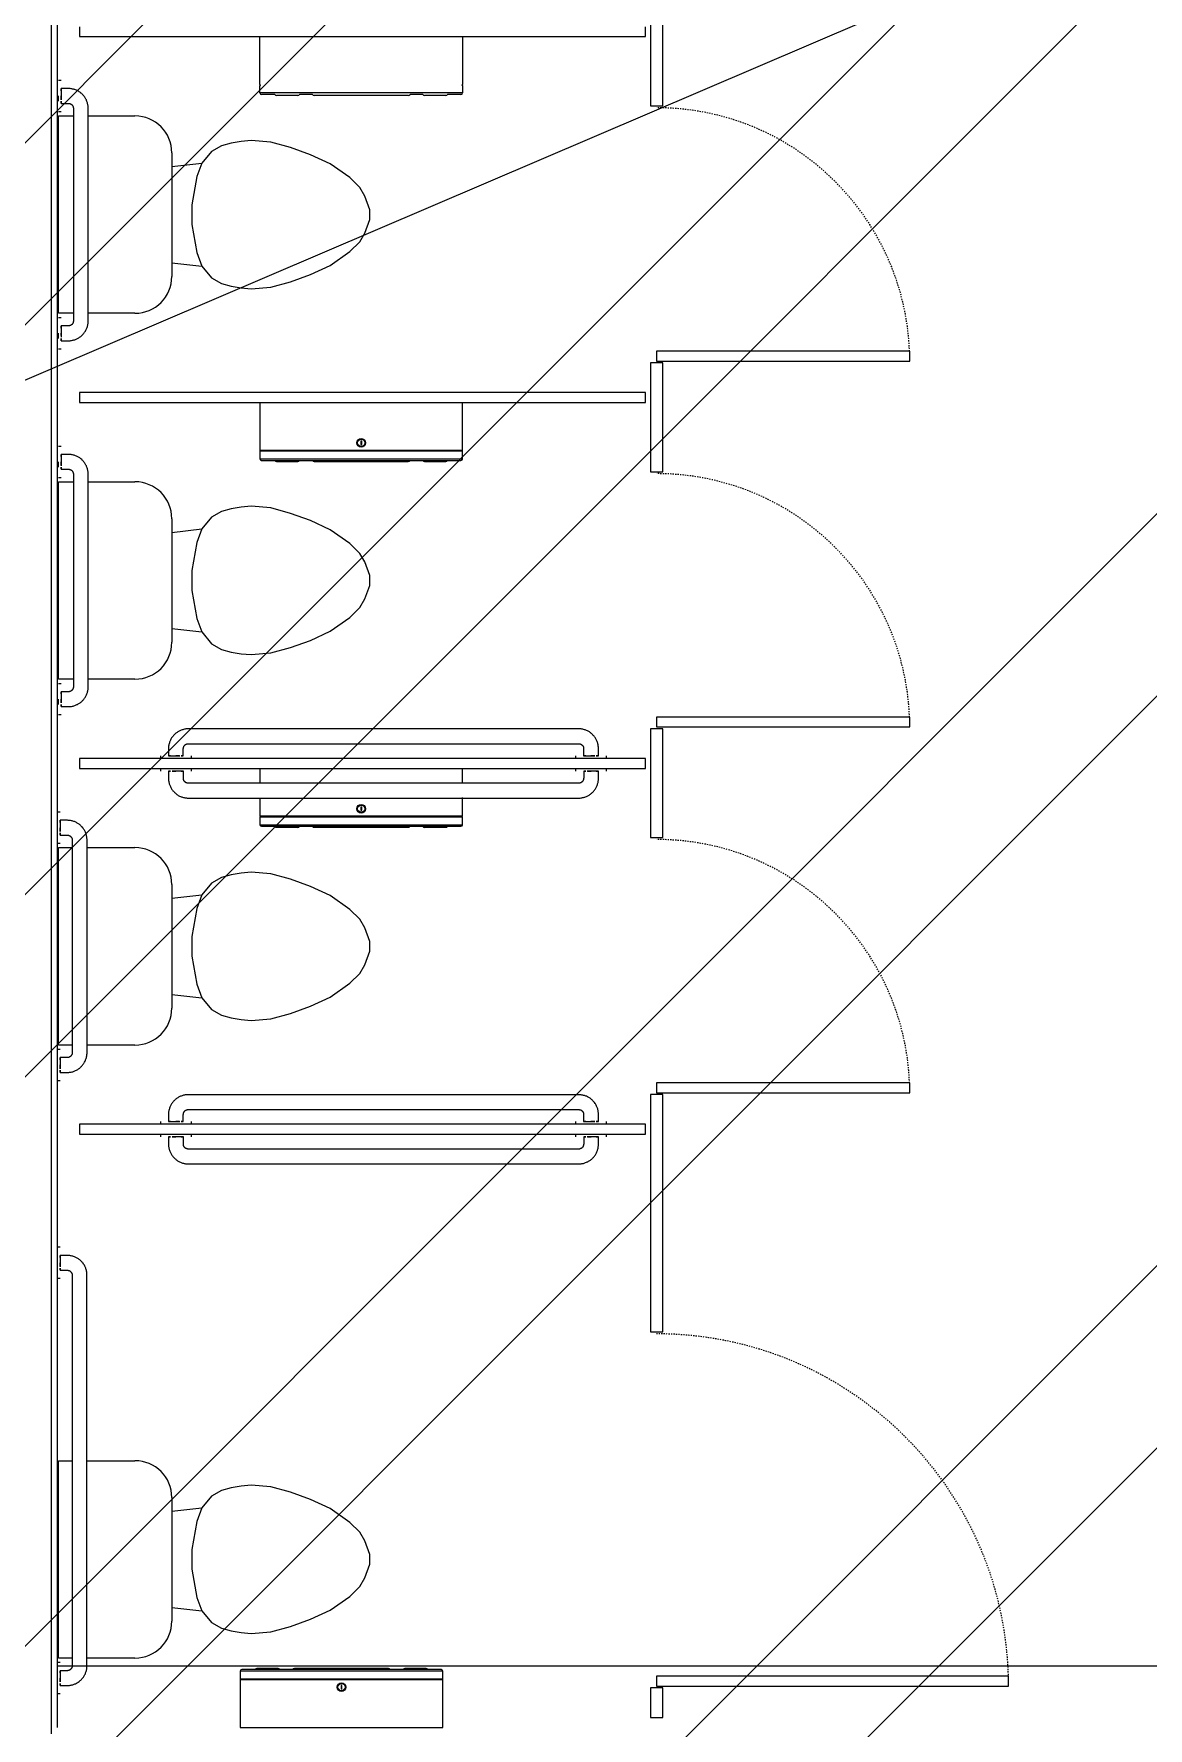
# Model space of a CAD drawing. Header units: inches. Extents: x -1442 to 61540, y -36095 to 93.
# Drawn here: x 59768.4 to 59881.2, y -22691.4 to -22520 of the extents above; entities that cross this region are included whole.
import ezdxf

# ---------------------------------------------------------------- set-up
doc = ezdxf.new("R2010")
doc.units = ezdxf.units.IN
doc.header["$MEASUREMENT"] = 0
doc.linetypes.add('Dash', pattern=[0.25, 0.125, -0.125])
doc.linetypes.add('Dash_2_', pattern=[0.25, 0.125, -0.125])
for name, color, linetype, lineweight in [('A-DETL-GENF', 92, 'Continuous', 9), ('A-FLOR', 192, 'Continuous', 9), ('A-WALL', 113, 'Continuous', 9), ('G-ANNO-TEXT', 231, 'Continuous', 9), ('I-WALL', 2, 'Continuous', 9), ('P-SANR-FIXT', 6, 'Continuous', 9), ('Q-SPCQ', 91, 'Continuous', 9), ('Q-SPCQ-HDLN', 91, 'Dash', 9)]:
    doc.layers.add(name, color=color, linetype=linetype, lineweight=lineweight)

# ---------------------------------------------------------------- blocks, each defined once
blk = doc.blocks.new('Toilet-Domestic-3D - Toilet-Domestic-3D-V30-Life Safety Plan')
at = {"layer": 'P-SANR-FIXT', "color": 7}
for p, q in [((-9.98, 19.48), (9.98, 19.48)), ((-9.98, 18.07), (-9.98, 19.48)), ((9.98, 19.48), (9.98, 18.08)), ((-9.98, 11.75), (-9.98, 16.63)), ((9.98, 16.63), (9.98, 11.75)), ((6.25, 8.02), (-6.25, 8.02)), ((-4.86, 8.02), (-5.21, 5)), ((4.86, 8.02), (5.21, 5)), ((-3.84, 5.5), (-5.21, 5)), ((-1, 6), (-3.84, 5.5)), ((1, 6), (-1, 6)), ((3.84, 5.5), (1, 6)), ((5.21, 5), (3.84, 5.5)), ((-6.4, 4), (-6.97, 3)), ((-5.21, 5), (-6.4, 4)), ((6.4, 4), (5.21, 5)), ((6.97, 3), (6.4, 4)), ((-7.24, 2), (-7.41, 1)), ((-6.97, 3), (-7.24, 2)), ((7.24, 2), (6.97, 3)), ((7.41, 1), (7.24, 2)), ((-7.41, 1), (-7.5, 0)), ((-7.5, 0), (-7.33, -1.99)), ((7.33, -1.99), (7.5, 0)), ((7.5, 0), (7.41, 1)), ((-7.33, -1.99), (-6.79, -4)), ((6.79, -4), (7.33, -1.99)), ((-6.79, -4), (-6.06, -6)), ((6.06, -6), (6.79, -4)), ((-6.06, -6), (-5.13, -8)), ((5.13, -8), (6.06, -6)), ((-5.13, -8), (-3.74, -10)), ((3.74, -10), (5.13, -8)), ((-3.74, -10), (-2.74, -11)), ((2.74, -11), (3.74, -10)), ((-2.74, -11), (-1.87, -11.5)), ((-1.87, -11.5), (-0.5, -12)), ((0.5, -12), (1.87, -11.5)), ((1.87, -11.5), (2.74, -11)), ((-0.5, -12), (0.5, -12))]:
    blk.add_line(p, q, dxfattribs=at)
for centre, start, end in [((-6.25, 11.75), 180, 270), ((6.25, 11.75), 270, 360)]:
    blk.add_arc(centre, 3.73, start, end, dxfattribs=at)
blk = doc.blocks.new('Toilet-Domestic-3D - Toilet-Domestic-3D-V31-Life Safety Plan')
at = {"layer": 'P-SANR-FIXT', "color": 7}
for p, q in [((-9.98, 19.48), (9.98, 19.48)), ((-9.98, 18.07), (-9.98, 19.48)), ((9.98, 19.48), (9.98, 18.08)), ((-9.98, 11.75), (-9.98, 16.63)), ((9.98, 16.63), (9.98, 11.75)), ((6.25, 8.02), (-6.25, 8.02)), ((-4.86, 8.02), (-5.21, 5)), ((4.86, 8.02), (5.21, 5)), ((-3.84, 5.5), (-5.21, 5)), ((-1, 6), (-3.84, 5.5)), ((1, 6), (-1, 6)), ((3.84, 5.5), (1, 6)), ((5.21, 5), (3.84, 5.5)), ((-6.4, 4), (-6.97, 3)), ((-5.21, 5), (-6.4, 4)), ((6.4, 4), (5.21, 5)), ((6.97, 3), (6.4, 4)), ((-7.24, 2), (-7.41, 1)), ((-6.97, 3), (-7.24, 2)), ((7.24, 2), (6.97, 3)), ((7.41, 1), (7.24, 2)), ((-7.41, 1), (-7.5, 0)), ((-7.5, 0), (-7.33, -1.99)), ((7.33, -1.99), (7.5, 0)), ((7.5, 0), (7.41, 1)), ((-7.33, -1.99), (-6.79, -4)), ((6.79, -4), (7.33, -1.99)), ((-6.79, -4), (-6.06, -6)), ((6.06, -6), (6.79, -4)), ((-6.06, -6), (-5.13, -8)), ((5.13, -8), (6.06, -6)), ((-5.13, -8), (-3.74, -10)), ((3.74, -10), (5.13, -8)), ((-3.74, -10), (-2.74, -11)), ((2.74, -11), (3.74, -10)), ((-2.74, -11), (-1.87, -11.5)), ((-1.87, -11.5), (-0.5, -12)), ((0.5, -12), (1.87, -11.5)), ((1.87, -11.5), (2.74, -11)), ((-0.5, -12), (0.5, -12))]:
    blk.add_line(p, q, dxfattribs=at)
for centre, start, end in [((-6.25, 11.75), 180, 270), ((6.25, 11.75), 270, 360)]:
    blk.add_arc(centre, 3.73, start, end, dxfattribs=at)
blk = doc.blocks.new('Toilet-Domestic-3D - Toilet-Domestic-3D-V32-Life Safety Plan')
at = {"layer": 'P-SANR-FIXT', "color": 7}
for p, q in [((-9.98, 19.48), (9.98, 19.48)), ((-9.98, 17.95), (-9.98, 19.48)), ((9.98, 19.48), (9.98, 17.95)), ((-9.98, 11.75), (-9.98, 16.5)), ((9.98, 16.5), (9.98, 11.75)), ((6.25, 8.02), (-6.25, 8.02)), ((-4.86, 8.02), (-5.21, 5)), ((4.86, 8.02), (5.21, 5)), ((-3.84, 5.5), (-5.21, 5)), ((-1, 6), (-3.84, 5.5)), ((1, 6), (-1, 6)), ((3.84, 5.5), (1, 6)), ((5.21, 5), (3.84, 5.5)), ((-6.4, 4), (-6.97, 3)), ((-5.21, 5), (-6.4, 4)), ((6.4, 4), (5.21, 5)), ((6.97, 3), (6.4, 4)), ((-7.24, 2), (-7.41, 1)), ((-6.97, 3), (-7.24, 2)), ((7.24, 2), (6.97, 3)), ((7.41, 1), (7.24, 2)), ((-7.41, 1), (-7.5, 0)), ((-7.5, 0), (-7.33, -1.99)), ((7.33, -1.99), (7.5, 0)), ((7.5, 0), (7.41, 1)), ((-7.33, -1.99), (-6.79, -4)), ((6.79, -4), (7.33, -1.99)), ((-6.79, -4), (-6.06, -6)), ((6.06, -6), (6.79, -4)), ((-6.06, -6), (-5.13, -8)), ((5.13, -8), (6.06, -6)), ((-5.13, -8), (-3.74, -10)), ((3.74, -10), (5.13, -8)), ((-3.74, -10), (-2.74, -11)), ((2.74, -11), (3.74, -10)), ((-2.74, -11), (-1.87, -11.5)), ((-1.87, -11.5), (-0.5, -12)), ((0.5, -12), (1.87, -11.5)), ((1.87, -11.5), (2.74, -11)), ((-0.5, -12), (0.5, -12))]:
    blk.add_line(p, q, dxfattribs=at)
for centre, start, end in [((-6.25, 11.75), 180, 270), ((6.25, 11.75), 270, 360)]:
    blk.add_arc(centre, 3.73, start, end, dxfattribs=at)
blk = doc.blocks.new('Dispenser-Toilet_Tissue-Frost_Products_LTD_-Jumbo-169 - Steel-Brushed-Stainless_Steel-39538-Life Safety Plan')
at = {"layer": 'Q-SPCQ', "color": 7}
for p, q in [((25483.01, -22685.6), (25462.52, -22685.6)), ((25462.52, -22685.6), (25462.52, -22686.37)), ((25464.03, -22685.44), (25462.68, -22685.44)), ((25481.5, -22685.44), (25464.03, -22685.44)), ((25466.36, -22685.34), (25464.19, -22685.34)), ((25467.83, -22685.44), (25466.52, -22685.44)), ((25477.52, -22685.34), (25468.01, -22685.34)), ((25479.01, -22685.44), (25477.7, -22685.44)), ((25481.34, -22685.34), (25479.17, -22685.34)), ((25482.86, -22685.44), (25481.5, -22685.44)), ((25483.01, -22686.37), (25483.01, -22685.6)), ((25462.52, -22686.37), (25462.58, -22686.37)), ((25462.52, -22686.46), (25483.01, -22686.46)), ((25462.52, -22686.46), (25462.52, -22691.3)), ((25462.58, -22686.37), (25482.96, -22686.37)), ((25462.58, -22686.37), (25462.58, -22686.4)), ((25482.96, -22686.4), (25462.58, -22686.4)), ((25472.81, -22687.06), (25472.73, -22687.06)), ((25472.73, -22687.06), (25472.73, -22687.4)), ((25472.73, -22687.4), (25472.81, -22687.4)), ((25472.81, -22687.4), (25472.81, -22687.06)), ((25482.96, -22686.4), (25482.96, -22686.37)), ((25482.96, -22686.37), (25483.01, -22686.37)), ((25483.01, -22691.3), (25483.01, -22686.46)), ((25462.52, -22691.3), (25483.01, -22691.3))]:
    blk.add_line(p, q, dxfattribs=at)
for radius in [0.438, 0.358]:
    blk.add_circle((25472.77, -22687.22), radius, dxfattribs=at)
for centre, radius, start, end in [((25462.68, -22685.6), 0.16, 90, 180), ((25464.19, -22685.52), 0.18, 90, 153.6122), ((25465.74, -22685.46), 0.118, 100.8116, 172.3569), ((25465.74, -22685.49), 0.151, 19.6341, 87.321), ((25465.76, -22685.49), 0.151, 19.6341, 86.8331), ((25465.77, -22685.52), 0.18, 26.3878, 90), ((25466.34, -22685.46), 0.119, 100.0401, 171.5195), ((25466.34, -22685.49), 0.151, 19.6341, 87.321), ((25466.35, -22685.49), 0.151, 19.6341, 87.321), ((25466.36, -22685.52), 0.18, 26.3878, 90), ((25468.01, -22685.56), 0.22, 90, 146.9443), ((25477.52, -22685.56), 0.22, 33.0557, 90), ((25479.17, -22685.52), 0.18, 90, 153.6122), ((25479.18, -22685.49), 0.151, 92.679, 160.3659), ((25479.19, -22685.49), 0.151, 92.679, 160.3659), ((25479.19, -22685.46), 0.119, 8.4805, 79.9599), ((25479.76, -22685.52), 0.18, 90, 153.6084), ((25479.77, -22685.49), 0.151, 93.1667, 160.3726), ((25479.79, -22685.49), 0.151, 92.679, 160.3653), ((25479.79, -22685.46), 0.118, 7.6431, 79.1884), ((25481.34, -22685.52), 0.18, 26.3878, 90), ((25482.85, -22685.6), 0.16, 0, 89.0019), ((25462.58, -22686.46), 0.06, 90, 180), ((25482.95, -22686.46), 0.0601, 0, 87.3185)]:
    blk.add_arc(centre, radius, start, end, dxfattribs=at)
blk = doc.blocks.new('Partition-Floor_Braced-Bradley_Corp-St_Stl-ADA-N_Stalls - ADA _optional_ _ n Standard Stalls-320692-Life Safety Plan')
at = {"layer": 'Q-SPCQ', "color": 7}
for p, q in [((68.5, -0.88), (67.5, -0.88)), ((67.5, -0.88), (67.5, -58.13)), ((68.5, -58.13), (68.5, -0.88)), ((105.5, -0.88), (104.5, -0.88)), ((104.5, -0.88), (104.5, -58.13)), ((105.5, -58.13), (105.5, -0.88)), ((142.5, -0.88), (141.5, -0.88)), ((141.5, -0.88), (141.5, -58.13)), ((142.5, -58.13), (142.5, -0.88)), ((179.5, -0.88), (178.5, -0.88)), ((178.5, -0.88), (178.5, -58.13)), ((67.5, -58.13), (68.5, -58.13)), ((104.5, -58.13), (105.5, -58.13)), ((141.5, -58.13), (142.5, -58.13)), ((178.5, -58.13), (179.5, -58.13)), ((11.5, -58.63), (8.5, -58.63)), ((8.5, -58.63), (8.5, -59.88)), ((8.5, -59.88), (11.5, -59.88)), ((11.5, -59.88), (11.5, -58.63)), ((12.69, -59.25), (11.69, -59.25)), ((11.69, -59.25), (11.69, -94.87)), ((12.69, -94.87), (12.69, -59.25)), ((71.5, -58.63), (47.5, -58.63)), ((47.5, -58.63), (47.5, -59.88)), ((47.5, -59.88), (71.5, -59.88)), ((71.5, -59.88), (71.5, -58.63)), ((72.69, -59.25), (71.69, -59.25)), ((71.69, -59.25), (71.69, -84.87)), ((72.69, -84.87), (72.69, -59.25)), ((97.5, -58.63), (97.5, -59.88)), ((108.5, -58.63), (97.5, -58.63)), ((97.5, -59.88), (108.5, -59.88)), ((108.5, -59.88), (108.5, -58.63)), ((109.69, -59.25), (108.69, -59.25)), ((108.69, -59.25), (108.69, -84.87)), ((109.69, -84.87), (109.69, -59.25)), ((134.5, -58.63), (134.5, -59.88)), ((145.5, -58.63), (134.5, -58.63)), ((134.5, -59.88), (145.5, -59.88)), ((145.5, -59.88), (145.5, -58.63)), ((146.69, -59.25), (145.69, -59.25)), ((145.69, -59.25), (145.69, -84.87)), ((146.69, -84.87), (146.69, -59.25)), ((180, -58.63), (171.5, -58.63)), ((171.5, -58.63), (171.5, -59.88)), ((171.5, -59.88), (180, -59.88)), ((71.69, -84.87), (72.69, -84.87)), ((108.69, -84.87), (109.69, -84.87)), ((145.69, -84.87), (146.69, -84.87)), ((11.69, -94.87), (12.69, -94.87))]:
    blk.add_line(p, q, dxfattribs=at)
at = {"layer": 'Q-SPCQ-HDLN', "color": 7, "linetype": 'Dash_2_'}
for centre, radius, start in [((11.69, -59.25), 35.62, 271.7908), ((71.69, -59.25), 25.62, 272.2042), ((108.69, -59.25), 25.62, 272.2042), ((145.69, -59.25), 25.62, 272.2042)]:
    blk.add_arc(centre, radius, start, 360, dxfattribs=at)
blk = doc.blocks.new('817_Grab_Bars - 8170-001420-25752-Life Safety Plan')
at = {"layer": 'Q-SPCQ', "color": 7}
for p, q in [((25445.95, -22631.3), (25445.95, -22631.58)), ((25446.77, -22631.58), (25446.77, -22632.3)), ((25446.98, -22631.58), (25446.77, -22631.58)), ((25446.77, -22631.58), (25446.98, -22631.58)), ((25447.52, -22631.58), (25447.13, -22631.58)), ((25447.14, -22631.58), (25447.52, -22631.58)), ((25448.05, -22631.58), (25447.52, -22631.58)), ((25448.05, -22631.58), (25448.27, -22631.58)), ((25448.27, -22631.58), (25448.05, -22631.58)), ((25448.27, -22632.3), (25448.27, -22631.58)), ((25449.08, -22631.58), (25449.08, -22631.3)), ((25487.95, -22631.3), (25487.95, -22631.58)), ((25488.77, -22631.58), (25488.77, -22632.3)), ((25488.98, -22631.58), (25488.77, -22631.58)), ((25488.77, -22631.58), (25488.98, -22631.58)), ((25489.52, -22631.58), (25489.13, -22631.58)), ((25489.14, -22631.58), (25489.52, -22631.58)), ((25490.05, -22631.58), (25489.52, -22631.58)), ((25490.05, -22631.58), (25490.27, -22631.58)), ((25490.27, -22631.58), (25490.05, -22631.58)), ((25490.27, -22632.3), (25490.27, -22631.58)), ((25491.08, -22631.58), (25491.08, -22631.3)), ((25488.27, -22632.8), (25448.77, -22632.8)), ((25448.77, -22634.3), (25488.27, -22634.3))]:
    blk.add_line(p, q, dxfattribs=at)
at = {"layer": 'Q-SPCQ', "color": 7, "flags": 128}
for points in [[(25446.77, -22632.3), (25446.77, -22632.38), (25446.77, -22632.46), (25446.78, -22632.54), (25446.79, -22632.62), (25446.81, -22632.7), (25446.82, -22632.78), (25446.84, -22632.86), (25446.87, -22632.93), (25446.89, -22633.01), (25446.92, -22633.08), (25446.96, -22633.15), (25446.99, -22633.23), (25447.03, -22633.3), (25447.07, -22633.37), (25447.11, -22633.43), (25447.16, -22633.5), (25447.21, -22633.56), (25447.26, -22633.62), (25447.32, -22633.68), (25447.37, -22633.74), (25447.43, -22633.79), (25447.49, -22633.84), (25447.55, -22633.89), (25447.62, -22633.94), (25447.68, -22633.99), (25447.75, -22634.03), (25447.82, -22634.07), (25447.89, -22634.1), (25447.97, -22634.14), (25448.04, -22634.17), (25448.12, -22634.19), (25448.19, -22634.22), (25448.27, -22634.24), (25448.35, -22634.26), (25448.43, -22634.27), (25448.5, -22634.29), (25448.58, -22634.29), (25448.66, -22634.3), (25448.74, -22634.3), (25448.77, -22634.3)], [(25448.77, -22632.8), (25448.75, -22632.8), (25448.73, -22632.8), (25448.71, -22632.8), (25448.69, -22632.8), (25448.67, -22632.79), (25448.65, -22632.79), (25448.63, -22632.78), (25448.61, -22632.78), (25448.59, -22632.77), (25448.57, -22632.76), (25448.55, -22632.76), (25448.53, -22632.75), (25448.52, -22632.74), (25448.5, -22632.73), (25448.48, -22632.72), (25448.47, -22632.7), (25448.45, -22632.69), (25448.44, -22632.68), (25448.42, -22632.67), (25448.41, -22632.65), (25448.39, -22632.64), (25448.38, -22632.62), (25448.37, -22632.61), (25448.36, -22632.59), (25448.34, -22632.57), (25448.33, -22632.56), (25448.32, -22632.54), (25448.32, -22632.52), (25448.31, -22632.5), (25448.3, -22632.48), (25448.29, -22632.47), (25448.29, -22632.45), (25448.28, -22632.43), (25448.28, -22632.41), (25448.27, -22632.39), (25448.27, -22632.37), (25448.27, -22632.35), (25448.27, -22632.33), (25448.27, -22632.31), (25448.27, -22632.3)], [(25488.27, -22634.3), (25488.35, -22634.3), (25488.43, -22634.3), (25488.5, -22634.29), (25488.58, -22634.28), (25488.66, -22634.26), (25488.74, -22634.25), (25488.82, -22634.22), (25488.89, -22634.2), (25488.97, -22634.17), (25489.04, -22634.14), (25489.12, -22634.11), (25489.19, -22634.08), (25489.26, -22634.04), (25489.33, -22634), (25489.39, -22633.95), (25489.46, -22633.91), (25489.52, -22633.86), (25489.58, -22633.81), (25489.64, -22633.75), (25489.7, -22633.7), (25489.75, -22633.64), (25489.81, -22633.58), (25489.86, -22633.51), (25489.9, -22633.45), (25489.95, -22633.38), (25489.99, -22633.32), (25490.03, -22633.25), (25490.07, -22633.17), (25490.1, -22633.1), (25490.13, -22633.03), (25490.16, -22632.95), (25490.18, -22632.88), (25490.2, -22632.8), (25490.22, -22632.72), (25490.24, -22632.64), (25490.25, -22632.56), (25490.26, -22632.48), (25490.26, -22632.4), (25490.27, -22632.32), (25490.27, -22632.3)], [(25488.77, -22632.3), (25488.76, -22632.32), (25488.76, -22632.34), (25488.76, -22632.36), (25488.76, -22632.38), (25488.76, -22632.4), (25488.75, -22632.42), (25488.75, -22632.44), (25488.74, -22632.46), (25488.73, -22632.48), (25488.73, -22632.5), (25488.72, -22632.52), (25488.71, -22632.53), (25488.7, -22632.55), (25488.69, -22632.57), (25488.68, -22632.59), (25488.67, -22632.6), (25488.65, -22632.62), (25488.64, -22632.63), (25488.63, -22632.65), (25488.61, -22632.66), (25488.6, -22632.68), (25488.58, -22632.69), (25488.57, -22632.7), (25488.55, -22632.71), (25488.54, -22632.72), (25488.52, -22632.73), (25488.5, -22632.74), (25488.48, -22632.75), (25488.46, -22632.76), (25488.45, -22632.77), (25488.43, -22632.78), (25488.41, -22632.78), (25488.39, -22632.79), (25488.37, -22632.79), (25488.35, -22632.8), (25488.33, -22632.8), (25488.31, -22632.8), (25488.29, -22632.8), (25488.27, -22632.8), (25488.27, -22632.8)]]:
    blk.add_lwpolyline(points, dxfattribs=at)
blk = doc.blocks.new('Dispenser-Toilet_Tissue-Frost_Products_LTD_-Jumbo-169 - Steel-Brushed-Stainless_Steel-V36-Life Safety Plan')
at = {"layer": 'Q-SPCQ', "color": 7}
for p, q in [((25542.52, -22594.3), (25542.52, -22595.84)), ((25563.01, -22595.83), (25563.01, -22594.3)), ((25542.52, -22597.28), (25542.52, -22599.14)), ((25552.72, -22598.21), (25552.72, -22598.54)), ((25552.81, -22598.21), (25552.72, -22598.21)), ((25552.81, -22598.54), (25552.81, -22598.21)), ((25563.01, -22599.14), (25563.01, -22597.25)), ((25563.01, -22599.14), (25542.52, -22599.14)), ((25542.57, -22599.23), (25542.52, -22599.23)), ((25542.52, -22599.23), (25542.52, -22600)), ((25542.52, -22600), (25563.01, -22600)), ((25542.57, -22599.2), (25562.95, -22599.2)), ((25542.57, -22599.2), (25542.57, -22599.23)), ((25562.95, -22599.23), (25542.57, -22599.23)), ((25542.67, -22600.16), (25544.03, -22600.16)), ((25544.03, -22600.16), (25561.5, -22600.16)), ((25546.52, -22600.16), (25547.83, -22600.16)), ((25552.72, -22598.54), (25552.81, -22598.54)), ((25557.7, -22600.16), (25559.01, -22600.16)), ((25561.5, -22600.16), (25562.85, -22600.16)), ((25562.95, -22599.23), (25562.95, -22599.2)), ((25563.01, -22599.23), (25562.95, -22599.23)), ((25563.01, -22600), (25563.01, -22599.23)), ((25544.19, -22600.26), (25546.36, -22600.26)), ((25548.01, -22600.26), (25557.52, -22600.26)), ((25559.17, -22600.26), (25561.34, -22600.26))]:
    blk.add_line(p, q, dxfattribs=at)
for radius in [0.438, 0.358]:
    blk.add_circle((25552.76, -22598.38), radius, dxfattribs=at)
for centre, radius, start, end in [((25542.58, -22599.14), 0.0601, 180, 267.3185), ((25542.68, -22600), 0.16, 180, 269.0019), ((25544.19, -22600.08), 0.18, 206.3878, 270), ((25545.74, -22600.15), 0.118, 187.6431, 259.1884), ((25545.74, -22600.11), 0.151, 272.679, 340.3653), ((25545.77, -22600.08), 0.18, 270, 333.6084), ((25545.76, -22600.11), 0.151, 273.1667, 340.3726), ((25546.34, -22600.15), 0.119, 188.4805, 259.9599), ((25546.34, -22600.11), 0.151, 272.679, 340.3659), ((25546.35, -22600.11), 0.151, 272.679, 340.3659), ((25546.36, -22600.08), 0.18, 270, 333.6122), ((25548.01, -22600.04), 0.22, 213.0557, 270), ((25557.52, -22600.04), 0.22, 270, 326.9443), ((25559.17, -22600.08), 0.18, 206.3878, 270), ((25559.18, -22600.11), 0.151, 199.6341, 267.321), ((25559.19, -22600.11), 0.151, 199.6341, 267.321), ((25559.19, -22600.15), 0.119, 280.0401, 351.5195), ((25559.76, -22600.08), 0.18, 206.3878, 270), ((25559.77, -22600.11), 0.151, 199.6341, 266.8331), ((25559.79, -22600.11), 0.151, 199.6341, 267.321), ((25559.79, -22600.15), 0.118, 280.8116, 352.3569), ((25561.34, -22600.08), 0.18, 270, 333.6122), ((25562.85, -22600), 0.16, 270, 0), ((25562.95, -22599.14), 0.06, 270, 0)]:
    blk.add_arc(centre, radius, start, end, dxfattribs=at)
blk = doc.blocks.new('Dispenser-Toilet_Tissue-Frost_Products_LTD_-Jumbo-169 - Steel-Brushed-Stainless_Steel-V37-Life Safety Plan')
at = {"layer": 'Q-SPCQ', "color": 7}
for p, q in [((25542.52, -22557.3), (25542.52, -22562.14)), ((25563.01, -22562.14), (25563.01, -22557.3)), ((25563.01, -22562.14), (25542.52, -22562.14)), ((25542.57, -22562.23), (25542.52, -22562.23)), ((25542.52, -22562.23), (25542.52, -22563)), ((25542.57, -22562.2), (25562.95, -22562.2)), ((25542.57, -22562.2), (25542.57, -22562.23)), ((25562.95, -22562.23), (25542.57, -22562.23)), ((25552.72, -22561.21), (25552.72, -22561.54)), ((25552.81, -22561.21), (25552.72, -22561.21)), ((25552.72, -22561.54), (25552.81, -22561.54)), ((25552.81, -22561.54), (25552.81, -22561.21)), ((25562.95, -22562.23), (25562.95, -22562.2)), ((25563.01, -22562.23), (25562.95, -22562.23)), ((25563.01, -22563), (25563.01, -22562.23)), ((25542.52, -22563), (25563.01, -22563)), ((25542.67, -22563.16), (25544.03, -22563.16)), ((25544.03, -22563.16), (25561.5, -22563.16)), ((25544.19, -22563.26), (25546.36, -22563.26)), ((25546.52, -22563.16), (25547.83, -22563.16)), ((25548.01, -22563.26), (25557.52, -22563.26)), ((25557.7, -22563.16), (25559.01, -22563.16)), ((25559.17, -22563.26), (25561.34, -22563.26)), ((25561.5, -22563.16), (25562.85, -22563.16))]:
    blk.add_line(p, q, dxfattribs=at)
for radius in [0.438, 0.358]:
    blk.add_circle((25552.76, -22561.38), radius, dxfattribs=at)
for centre, radius, start, end in [((25542.58, -22562.14), 0.0601, 180, 267.3185), ((25562.95, -22562.14), 0.06, 270, 0), ((25542.68, -22563), 0.16, 180, 269.0019), ((25544.19, -22563.08), 0.18, 206.3878, 270), ((25545.74, -22563.15), 0.118, 187.6431, 259.1884), ((25545.74, -22563.11), 0.151, 272.679, 340.3653), ((25545.77, -22563.08), 0.18, 270, 333.6084), ((25545.76, -22563.11), 0.151, 273.1667, 340.3726), ((25546.34, -22563.15), 0.119, 188.4805, 259.9599), ((25546.34, -22563.11), 0.151, 272.679, 340.3659), ((25546.35, -22563.11), 0.151, 272.679, 340.3659), ((25546.36, -22563.08), 0.18, 270, 333.6122), ((25548.01, -22563.04), 0.22, 213.0557, 270), ((25557.52, -22563.04), 0.22, 270, 326.9443), ((25559.17, -22563.08), 0.18, 206.3878, 270), ((25559.18, -22563.11), 0.151, 199.6341, 267.321), ((25559.19, -22563.11), 0.151, 199.6341, 267.321), ((25559.19, -22563.15), 0.119, 280.0401, 351.5195), ((25559.76, -22563.08), 0.18, 206.3878, 270), ((25559.77, -22563.11), 0.151, 199.6341, 266.8331), ((25559.79, -22563.11), 0.151, 199.6341, 267.321), ((25559.79, -22563.15), 0.118, 280.8116, 352.3569), ((25561.34, -22563.08), 0.18, 270, 333.6122), ((25562.85, -22563), 0.16, 270, 0)]:
    blk.add_arc(centre, radius, start, end, dxfattribs=at)
blk = doc.blocks.new('Dispenser-Toilet_Tissue-Frost_Products_LTD_-Jumbo-169 - Steel-Brushed-Stainless_Steel-V38-Life Safety Plan')
at = {"layer": 'Q-SPCQ', "color": 7}
for p, q in [((25542.52, -22525.14), (25542.52, -22520.3)), ((25563.01, -22520.3), (25563.01, -22525.14)), ((25542.52, -22526), (25542.52, -22525.23)), ((25542.52, -22525.23), (25542.58, -22525.23)), ((25563.01, -22526), (25542.52, -22526)), ((25542.58, -22525.23), (25542.58, -22525.2)), ((25544.03, -22526.16), (25542.68, -22526.16)), ((25546.36, -22526.26), (25544.19, -22526.26)), ((25547.83, -22526.16), (25546.52, -22526.16)), ((25557.52, -22526.26), (25548.01, -22526.26)), ((25559.01, -22526.16), (25557.7, -22526.16)), ((25561.34, -22526.26), (25559.17, -22526.26)), ((25562.86, -22526.16), (25561.5, -22526.16)), ((25562.96, -22525.2), (25562.96, -22525.23)), ((25562.96, -22525.23), (25563.01, -22525.23)), ((25563.01, -22525.23), (25563.01, -22526))]:
    blk.add_line(p, q, dxfattribs=at)
for centre, radius, start, end in [((25542.58, -22525.14), 0.06, 180, 270), ((25542.68, -22526), 0.16, 180, 270), ((25544.19, -22526.08), 0.18, 206.3878, 270), ((25546.36, -22526.08), 0.18, 270, 333.6122), ((25548.01, -22526.04), 0.22, 213.0557, 270), ((25557.52, -22526.04), 0.22, 270, 326.9443), ((25559.17, -22526.08), 0.18, 206.3878, 270), ((25561.34, -22526.08), 0.18, 270, 333.6122), ((25562.85, -22526), 0.16, 270.9981, 0), ((25562.95, -22525.14), 0.0601, 272.6815, 0)]:
    blk.add_arc(centre, radius, start, end, dxfattribs=at)
blk = doc.blocks.new('817_Grab_Bars - 8170-001420-V44-Life Safety Plan')
at = {"layer": 'Q-SPCQ', "color": 7}
for p, q in [((25501.52, -22642.74), (25501.23, -22642.74)), ((25501.23, -22643.55), (25500.52, -22643.55)), ((25501.23, -22643.77), (25501.23, -22643.55)), ((25501.23, -22643.55), (25501.23, -22643.77)), ((25501.23, -22644.3), (25501.23, -22643.91)), ((25501.23, -22643.93), (25501.23, -22644.3)), ((25501.23, -22644.83), (25501.23, -22644.3)), ((25498.52, -22645.55), (25498.52, -22685.05)), ((25500.02, -22685.05), (25500.02, -22645.55)), ((25500.52, -22645.05), (25501.23, -22645.05)), ((25501.23, -22644.83), (25501.23, -22645.05)), ((25501.23, -22645.05), (25501.23, -22644.83)), ((25501.23, -22645.87), (25501.52, -22645.87)), ((25501.23, -22685.55), (25500.52, -22685.55)), ((25501.52, -22684.74), (25501.23, -22684.74)), ((25501.23, -22685.77), (25501.23, -22685.55)), ((25501.23, -22685.55), (25501.23, -22685.77)), ((25500.52, -22687.05), (25501.23, -22687.05)), ((25501.23, -22686.3), (25501.23, -22685.91)), ((25501.23, -22685.93), (25501.23, -22686.3)), ((25501.23, -22686.83), (25501.23, -22686.3)), ((25501.23, -22686.83), (25501.23, -22687.05)), ((25501.23, -22687.05), (25501.23, -22686.83)), ((25501.23, -22687.87), (25501.52, -22687.87))]:
    blk.add_line(p, q, dxfattribs=at)
at = {"layer": 'Q-SPCQ', "color": 7, "flags": 128}
for points in [[(25500.52, -22643.55), (25500.44, -22643.55), (25500.36, -22643.56), (25500.28, -22643.57), (25500.2, -22643.58), (25500.12, -22643.59), (25500.04, -22643.61), (25499.96, -22643.63), (25499.89, -22643.65), (25499.81, -22643.68), (25499.74, -22643.71), (25499.66, -22643.74), (25499.59, -22643.78), (25499.52, -22643.82), (25499.45, -22643.86), (25499.39, -22643.9), (25499.32, -22643.95), (25499.26, -22644), (25499.2, -22644.05), (25499.14, -22644.1), (25499.08, -22644.16), (25499.03, -22644.22), (25498.97, -22644.28), (25498.92, -22644.34), (25498.88, -22644.41), (25498.83, -22644.47), (25498.79, -22644.54), (25498.75, -22644.61), (25498.72, -22644.68), (25498.68, -22644.75), (25498.65, -22644.83), (25498.62, -22644.9), (25498.6, -22644.98), (25498.58, -22645.06), (25498.56, -22645.13), (25498.54, -22645.21), (25498.53, -22645.29), (25498.52, -22645.37), (25498.52, -22645.45), (25498.52, -22645.53), (25498.52, -22645.55)], [(25500.02, -22645.55), (25500.02, -22645.53), (25500.02, -22645.51), (25500.02, -22645.49), (25500.02, -22645.47), (25500.03, -22645.45), (25500.03, -22645.43), (25500.03, -22645.41), (25500.04, -22645.4), (25500.05, -22645.38), (25500.05, -22645.36), (25500.06, -22645.34), (25500.07, -22645.32), (25500.08, -22645.3), (25500.09, -22645.29), (25500.1, -22645.27), (25500.11, -22645.25), (25500.13, -22645.24), (25500.14, -22645.22), (25500.15, -22645.21), (25500.17, -22645.19), (25500.18, -22645.18), (25500.2, -22645.17), (25500.21, -22645.16), (25500.23, -22645.14), (25500.25, -22645.13), (25500.26, -22645.12), (25500.28, -22645.11), (25500.3, -22645.1), (25500.32, -22645.09), (25500.33, -22645.09), (25500.35, -22645.08), (25500.37, -22645.07), (25500.39, -22645.07), (25500.41, -22645.06), (25500.43, -22645.06), (25500.45, -22645.06), (25500.47, -22645.05), (25500.49, -22645.05), (25500.51, -22645.05), (25500.52, -22645.05)], [(25498.52, -22685.05), (25498.52, -22685.13), (25498.52, -22685.21), (25498.53, -22685.29), (25498.54, -22685.37), (25498.56, -22685.45), (25498.57, -22685.53), (25498.59, -22685.61), (25498.62, -22685.68), (25498.64, -22685.76), (25498.67, -22685.83), (25498.71, -22685.9), (25498.74, -22685.98), (25498.78, -22686.05), (25498.82, -22686.12), (25498.86, -22686.18), (25498.91, -22686.25), (25498.96, -22686.31), (25499.01, -22686.37), (25499.07, -22686.43), (25499.12, -22686.49), (25499.18, -22686.54), (25499.24, -22686.59), (25499.3, -22686.64), (25499.37, -22686.69), (25499.43, -22686.74), (25499.5, -22686.78), (25499.57, -22686.82), (25499.64, -22686.85), (25499.72, -22686.89), (25499.79, -22686.92), (25499.87, -22686.94), (25499.94, -22686.97), (25500.02, -22686.99), (25500.1, -22687.01), (25500.18, -22687.02), (25500.25, -22687.04), (25500.33, -22687.04), (25500.41, -22687.05), (25500.49, -22687.05), (25500.52, -22687.05)], [(25500.52, -22685.55), (25500.5, -22685.55), (25500.48, -22685.55), (25500.46, -22685.55), (25500.44, -22685.55), (25500.42, -22685.54), (25500.4, -22685.54), (25500.38, -22685.53), (25500.36, -22685.53), (25500.34, -22685.52), (25500.32, -22685.51), (25500.3, -22685.51), (25500.28, -22685.5), (25500.27, -22685.49), (25500.25, -22685.48), (25500.23, -22685.47), (25500.22, -22685.45), (25500.2, -22685.44), (25500.19, -22685.43), (25500.17, -22685.42), (25500.16, -22685.4), (25500.14, -22685.39), (25500.13, -22685.37), (25500.12, -22685.36), (25500.11, -22685.34), (25500.09, -22685.32), (25500.08, -22685.31), (25500.07, -22685.29), (25500.07, -22685.27), (25500.06, -22685.25), (25500.05, -22685.23), (25500.04, -22685.22), (25500.04, -22685.2), (25500.03, -22685.18), (25500.03, -22685.16), (25500.02, -22685.14), (25500.02, -22685.12), (25500.02, -22685.1), (25500.02, -22685.08), (25500.02, -22685.06), (25500.02, -22685.05)]]:
    blk.add_lwpolyline(points, dxfattribs=at)
blk = doc.blocks.new('817_Grab_Bars - 8170-001240-25748-Life Safety Plan')
at = {"layer": 'Q-SPCQ', "color": 7}
for p, q in [((25395.61, -22755.55), (25394.89, -22755.55)), ((25395.89, -22754.73), (25395.61, -22754.73)), ((25395.61, -22755.77), (25395.61, -22755.55)), ((25395.61, -22755.55), (25395.61, -22755.77)), ((25395.61, -22756.3), (25395.61, -22755.91)), ((25395.61, -22755.92), (25395.61, -22756.3)), ((25392.89, -22757.55), (25392.89, -22779.05)), ((25394.39, -22779.05), (25394.39, -22757.55)), ((25394.89, -22757.05), (25395.61, -22757.05)), ((25395.61, -22756.83), (25395.61, -22756.3)), ((25395.61, -22756.83), (25395.61, -22757.05)), ((25395.61, -22757.05), (25395.61, -22756.83)), ((25395.61, -22757.86), (25395.89, -22757.86)), ((25395.61, -22779.55), (25394.89, -22779.55)), ((25395.89, -22778.73), (25395.61, -22778.73)), ((25395.61, -22779.77), (25395.61, -22779.55)), ((25395.61, -22779.55), (25395.61, -22779.77)), ((25395.61, -22780.3), (25395.61, -22779.91)), ((25395.61, -22779.92), (25395.61, -22780.3)), ((25394.89, -22781.05), (25395.61, -22781.05)), ((25395.61, -22780.83), (25395.61, -22780.3)), ((25395.61, -22780.83), (25395.61, -22781.05)), ((25395.61, -22781.05), (25395.61, -22780.83)), ((25395.61, -22781.86), (25395.89, -22781.86))]:
    blk.add_line(p, q, dxfattribs=at)
at = {"layer": 'Q-SPCQ', "color": 7, "flags": 128}
for points in [[(25394.89, -22755.55), (25394.81, -22755.55), (25394.73, -22755.55), (25394.65, -22755.56), (25394.57, -22755.57), (25394.49, -22755.59), (25394.41, -22755.6), (25394.34, -22755.62), (25394.26, -22755.65), (25394.19, -22755.68), (25394.11, -22755.7), (25394.04, -22755.74), (25393.97, -22755.77), (25393.9, -22755.81), (25393.83, -22755.85), (25393.76, -22755.9), (25393.7, -22755.94), (25393.63, -22755.99), (25393.57, -22756.04), (25393.51, -22756.1), (25393.46, -22756.15), (25393.4, -22756.21), (25393.35, -22756.27), (25393.3, -22756.34), (25393.25, -22756.4), (25393.21, -22756.47), (25393.17, -22756.53), (25393.13, -22756.6), (25393.09, -22756.68), (25393.06, -22756.75), (25393.03, -22756.82), (25393, -22756.9), (25392.97, -22756.97), (25392.95, -22757.05), (25392.93, -22757.13), (25392.92, -22757.21), (25392.91, -22757.29), (25392.9, -22757.37), (25392.89, -22757.45), (25392.89, -22757.53), (25392.89, -22757.55)], [(25394.39, -22757.55), (25394.39, -22757.53), (25394.39, -22757.51), (25394.39, -22757.49), (25394.4, -22757.47), (25394.4, -22757.45), (25394.4, -22757.43), (25394.41, -22757.41), (25394.42, -22757.39), (25394.42, -22757.37), (25394.43, -22757.35), (25394.44, -22757.33), (25394.45, -22757.32), (25394.46, -22757.3), (25394.47, -22757.28), (25394.48, -22757.26), (25394.49, -22757.25), (25394.5, -22757.23), (25394.51, -22757.22), (25394.53, -22757.2), (25394.54, -22757.19), (25394.56, -22757.17), (25394.57, -22757.16), (25394.59, -22757.15), (25394.6, -22757.14), (25394.62, -22757.13), (25394.64, -22757.12), (25394.65, -22757.11), (25394.67, -22757.1), (25394.69, -22757.09), (25394.71, -22757.08), (25394.73, -22757.07), (25394.75, -22757.07), (25394.77, -22757.06), (25394.79, -22757.06), (25394.81, -22757.05), (25394.83, -22757.05), (25394.84, -22757.05), (25394.86, -22757.05), (25394.88, -22757.05), (25394.89, -22757.05)], [(25392.89, -22779.05), (25392.89, -22779.13), (25392.9, -22779.21), (25392.9, -22779.29), (25392.92, -22779.37), (25392.93, -22779.44), (25392.95, -22779.52), (25392.97, -22779.6), (25392.99, -22779.68), (25393.02, -22779.75), (25393.05, -22779.83), (25393.08, -22779.9), (25393.12, -22779.97), (25393.15, -22780.04), (25393.2, -22780.11), (25393.24, -22780.18), (25393.29, -22780.24), (25393.34, -22780.3), (25393.39, -22780.37), (25393.44, -22780.42), (25393.5, -22780.48), (25393.56, -22780.54), (25393.62, -22780.59), (25393.68, -22780.64), (25393.74, -22780.69), (25393.81, -22780.73), (25393.88, -22780.77), (25393.95, -22780.81), (25394.02, -22780.85), (25394.09, -22780.88), (25394.17, -22780.91), (25394.24, -22780.94), (25394.32, -22780.96), (25394.39, -22780.98), (25394.47, -22781), (25394.55, -22781.02), (25394.63, -22781.03), (25394.71, -22781.04), (25394.79, -22781.04), (25394.87, -22781.05), (25394.89, -22781.05)], [(25394.89, -22779.55), (25394.87, -22779.55), (25394.85, -22779.55), (25394.83, -22779.54), (25394.81, -22779.54), (25394.79, -22779.54), (25394.77, -22779.53), (25394.75, -22779.53), (25394.73, -22779.52), (25394.71, -22779.51), (25394.7, -22779.51), (25394.68, -22779.5), (25394.66, -22779.49), (25394.64, -22779.48), (25394.62, -22779.47), (25394.61, -22779.46), (25394.59, -22779.45), (25394.58, -22779.44), (25394.56, -22779.42), (25394.55, -22779.41), (25394.53, -22779.4), (25394.52, -22779.38), (25394.5, -22779.37), (25394.49, -22779.35), (25394.48, -22779.33), (25394.47, -22779.32), (25394.46, -22779.3), (25394.45, -22779.28), (25394.44, -22779.26), (25394.43, -22779.25), (25394.42, -22779.23), (25394.42, -22779.21), (25394.41, -22779.19), (25394.41, -22779.17), (25394.4, -22779.15), (25394.4, -22779.13), (25394.39, -22779.11), (25394.39, -22779.09), (25394.39, -22779.07), (25394.39, -22779.05), (25394.39, -22779.05)]]:
    blk.add_lwpolyline(points, dxfattribs=at)
blk = doc.blocks.new('817_Grab_Bars - 8170-001240-V45-Life Safety Plan')
at = {"layer": 'Q-SPCQ', "color": 7}
for p, q in [((25522.42, -22561.74), (25522.14, -22561.74)), ((25522.14, -22563.3), (25522.14, -22563.3)), ((25522.14, -22563.83), (25522.14, -22563.3)), ((25523.14, -22562.55), (25522.42, -22562.55)), ((25522.42, -22562.77), (25522.42, -22562.55)), ((25522.42, -22562.55), (25522.42, -22562.77)), ((25522.42, -22562.77), (25522.42, -22563.3)), ((25522.42, -22563.3), (25522.42, -22563.69)), ((25522.42, -22563.68), (25522.42, -22563.3)), ((25522.42, -22563.83), (25522.42, -22564.05)), ((25522.42, -22564.05), (25522.42, -22563.83)), ((25522.42, -22564.05), (25523.14, -22564.05)), ((25522.14, -22564.87), (25522.42, -22564.87)), ((25523.64, -22564.55), (25523.64, -22586.05)), ((25525.14, -22586.05), (25525.14, -22564.55)), ((25522.42, -22585.74), (25522.14, -22585.74)), ((25522.14, -22587.3), (25522.14, -22587.3)), ((25522.14, -22587.83), (25522.14, -22587.3)), ((25523.14, -22586.55), (25522.42, -22586.55)), ((25522.42, -22586.77), (25522.42, -22586.55)), ((25522.42, -22586.55), (25522.42, -22586.77)), ((25522.42, -22586.66), (25522.42, -22587.3)), ((25522.42, -22587.3), (25522.42, -22587.69)), ((25522.42, -22587.68), (25522.42, -22587.3)), ((25522.42, -22587.83), (25522.42, -22588.05)), ((25522.42, -22588.05), (25522.42, -22587.83)), ((25522.42, -22588.05), (25523.14, -22588.05)), ((25522.14, -22588.87), (25522.42, -22588.87))]:
    blk.add_line(p, q, dxfattribs=at)
at = {"layer": 'Q-SPCQ', "color": 7, "flags": 128}
for points in [[(25525.14, -22564.55), (25525.14, -22564.47), (25525.13, -22564.39), (25525.13, -22564.31), (25525.11, -22564.23), (25525.1, -22564.16), (25525.08, -22564.08), (25525.06, -22564), (25525.04, -22563.92), (25525.01, -22563.85), (25524.98, -22563.77), (25524.95, -22563.7), (25524.91, -22563.63), (25524.88, -22563.56), (25524.83, -22563.49), (25524.79, -22563.42), (25524.74, -22563.36), (25524.7, -22563.3), (25524.64, -22563.23), (25524.59, -22563.17), (25524.53, -22563.12), (25524.48, -22563.06), (25524.41, -22563.01), (25524.35, -22562.96), (25524.29, -22562.91), (25524.22, -22562.87), (25524.15, -22562.83), (25524.08, -22562.79), (25524.01, -22562.75), (25523.94, -22562.72), (25523.86, -22562.69), (25523.79, -22562.66), (25523.71, -22562.64), (25523.64, -22562.62), (25523.56, -22562.6), (25523.48, -22562.58), (25523.4, -22562.57), (25523.32, -22562.56), (25523.24, -22562.56), (25523.16, -22562.55), (25523.14, -22562.55)], [(25523.14, -22564.05), (25523.16, -22564.05), (25523.18, -22564.05), (25523.2, -22564.06), (25523.22, -22564.06), (25523.24, -22564.06), (25523.26, -22564.07), (25523.28, -22564.07), (25523.3, -22564.08), (25523.32, -22564.08), (25523.33, -22564.09), (25523.35, -22564.1), (25523.37, -22564.11), (25523.39, -22564.12), (25523.41, -22564.13), (25523.42, -22564.14), (25523.44, -22564.15), (25523.45, -22564.16), (25523.47, -22564.18), (25523.48, -22564.19), (25523.5, -22564.2), (25523.51, -22564.22), (25523.53, -22564.23), (25523.54, -22564.25), (25523.55, -22564.27), (25523.56, -22564.28), (25523.57, -22564.3), (25523.58, -22564.32), (25523.59, -22564.33), (25523.6, -22564.35), (25523.61, -22564.37), (25523.61, -22564.39), (25523.62, -22564.41), (25523.62, -22564.43), (25523.63, -22564.45), (25523.63, -22564.47), (25523.64, -22564.49), (25523.64, -22564.51), (25523.64, -22564.53), (25523.64, -22564.55), (25523.64, -22564.55)], [(25523.14, -22588.05), (25523.22, -22588.05), (25523.3, -22588.05), (25523.38, -22588.04), (25523.46, -22588.03), (25523.54, -22588.01), (25523.62, -22588), (25523.69, -22587.97), (25523.77, -22587.95), (25523.84, -22587.92), (25523.92, -22587.89), (25523.99, -22587.86), (25524.06, -22587.83), (25524.13, -22587.79), (25524.2, -22587.75), (25524.27, -22587.7), (25524.33, -22587.66), (25524.4, -22587.61), (25524.46, -22587.56), (25524.52, -22587.5), (25524.57, -22587.45), (25524.63, -22587.39), (25524.68, -22587.33), (25524.73, -22587.26), (25524.78, -22587.2), (25524.82, -22587.13), (25524.87, -22587.07), (25524.9, -22587), (25524.94, -22586.92), (25524.97, -22586.85), (25525, -22586.78), (25525.03, -22586.7), (25525.06, -22586.63), (25525.08, -22586.55), (25525.1, -22586.47), (25525.11, -22586.39), (25525.12, -22586.31), (25525.13, -22586.23), (25525.14, -22586.15), (25525.14, -22586.07), (25525.14, -22586.05)], [(25523.64, -22586.05), (25523.64, -22586.07), (25523.64, -22586.09), (25523.64, -22586.11), (25523.63, -22586.13), (25523.63, -22586.15), (25523.63, -22586.17), (25523.62, -22586.19), (25523.61, -22586.21), (25523.61, -22586.23), (25523.6, -22586.25), (25523.59, -22586.27), (25523.58, -22586.28), (25523.57, -22586.3), (25523.56, -22586.32), (25523.55, -22586.34), (25523.54, -22586.35), (25523.53, -22586.37), (25523.52, -22586.38), (25523.5, -22586.4), (25523.49, -22586.41), (25523.47, -22586.43), (25523.46, -22586.44), (25523.44, -22586.45), (25523.43, -22586.46), (25523.41, -22586.47), (25523.39, -22586.48), (25523.38, -22586.49), (25523.36, -22586.5), (25523.34, -22586.51), (25523.32, -22586.52), (25523.3, -22586.53), (25523.28, -22586.53), (25523.26, -22586.54), (25523.24, -22586.54), (25523.23, -22586.55), (25523.21, -22586.55), (25523.19, -22586.55), (25523.17, -22586.55), (25523.15, -22586.55), (25523.14, -22586.55)]]:
    blk.add_lwpolyline(points, dxfattribs=at)
blk = doc.blocks.new('817_Grab_Bars - 8170-001240-V46-Life Safety Plan')
at = {"layer": 'Q-SPCQ', "color": 7}
for p, q in [((25522.42, -22524.74), (25522.14, -22524.74)), ((25522.14, -22526.3), (25522.14, -22526.3)), ((25522.14, -22526.83), (25522.14, -22526.3)), ((25523.14, -22525.55), (25522.42, -22525.55)), ((25522.42, -22525.77), (25522.42, -22525.55)), ((25522.42, -22525.55), (25522.42, -22525.77)), ((25522.42, -22525.77), (25522.42, -22526.3)), ((25522.42, -22526.3), (25522.42, -22526.69)), ((25522.42, -22526.68), (25522.42, -22526.3)), ((25522.14, -22527.87), (25522.42, -22527.87)), ((25522.42, -22526.83), (25522.42, -22527.05)), ((25522.42, -22527.05), (25522.42, -22526.83)), ((25522.42, -22527.05), (25523.14, -22527.05)), ((25523.64, -22527.55), (25523.64, -22549.05)), ((25525.14, -22549.05), (25525.14, -22527.55)), ((25522.42, -22548.74), (25522.14, -22548.74)), ((25522.14, -22550.3), (25522.14, -22550.3)), ((25522.14, -22550.83), (25522.14, -22550.3)), ((25523.14, -22549.55), (25522.42, -22549.55)), ((25522.42, -22549.77), (25522.42, -22549.55)), ((25522.42, -22549.55), (25522.42, -22549.77)), ((25522.42, -22549.77), (25522.42, -22550.3)), ((25522.42, -22550.3), (25522.42, -22550.69)), ((25522.42, -22550.54), (25522.42, -22550.3)), ((25522.14, -22551.87), (25522.42, -22551.87)), ((25522.42, -22550.83), (25522.42, -22551.05)), ((25522.42, -22551.05), (25522.42, -22550.83)), ((25522.42, -22551.05), (25523.14, -22551.05))]:
    blk.add_line(p, q, dxfattribs=at)
at = {"layer": 'Q-SPCQ', "color": 7, "flags": 128}
for points in [[(25525.14, -22527.55), (25525.14, -22527.47), (25525.13, -22527.39), (25525.13, -22527.31), (25525.11, -22527.23), (25525.1, -22527.16), (25525.08, -22527.08), (25525.06, -22527), (25525.04, -22526.92), (25525.01, -22526.85), (25524.98, -22526.77), (25524.95, -22526.7), (25524.91, -22526.63), (25524.88, -22526.56), (25524.83, -22526.49), (25524.79, -22526.42), (25524.74, -22526.36), (25524.7, -22526.3), (25524.64, -22526.23), (25524.59, -22526.17), (25524.53, -22526.12), (25524.48, -22526.06), (25524.41, -22526.01), (25524.35, -22525.96), (25524.29, -22525.91), (25524.22, -22525.87), (25524.15, -22525.83), (25524.08, -22525.79), (25524.01, -22525.75), (25523.94, -22525.72), (25523.86, -22525.69), (25523.79, -22525.66), (25523.71, -22525.64), (25523.64, -22525.62), (25523.56, -22525.6), (25523.48, -22525.58), (25523.4, -22525.57), (25523.32, -22525.56), (25523.24, -22525.56), (25523.16, -22525.55), (25523.14, -22525.55)], [(25523.14, -22527.05), (25523.16, -22527.05), (25523.18, -22527.05), (25523.2, -22527.06), (25523.22, -22527.06), (25523.24, -22527.06), (25523.26, -22527.07), (25523.28, -22527.07), (25523.3, -22527.08), (25523.32, -22527.08), (25523.33, -22527.09), (25523.35, -22527.1), (25523.37, -22527.11), (25523.39, -22527.12), (25523.41, -22527.13), (25523.42, -22527.14), (25523.44, -22527.15), (25523.45, -22527.16), (25523.47, -22527.18), (25523.48, -22527.19), (25523.5, -22527.2), (25523.51, -22527.22), (25523.53, -22527.23), (25523.54, -22527.25), (25523.55, -22527.27), (25523.56, -22527.28), (25523.57, -22527.3), (25523.58, -22527.32), (25523.59, -22527.33), (25523.6, -22527.35), (25523.61, -22527.37), (25523.61, -22527.39), (25523.62, -22527.41), (25523.62, -22527.43), (25523.63, -22527.45), (25523.63, -22527.47), (25523.64, -22527.49), (25523.64, -22527.51), (25523.64, -22527.53), (25523.64, -22527.55), (25523.64, -22527.55)], [(25523.14, -22551.05), (25523.22, -22551.05), (25523.3, -22551.05), (25523.38, -22551.04), (25523.46, -22551.03), (25523.54, -22551.01), (25523.62, -22551), (25523.69, -22550.97), (25523.77, -22550.95), (25523.84, -22550.92), (25523.92, -22550.89), (25523.99, -22550.86), (25524.06, -22550.83), (25524.13, -22550.79), (25524.2, -22550.75), (25524.27, -22550.7), (25524.33, -22550.66), (25524.4, -22550.61), (25524.46, -22550.56), (25524.52, -22550.5), (25524.57, -22550.45), (25524.63, -22550.39), (25524.68, -22550.33), (25524.73, -22550.26), (25524.78, -22550.2), (25524.82, -22550.13), (25524.87, -22550.07), (25524.9, -22550), (25524.94, -22549.92), (25524.97, -22549.85), (25525, -22549.78), (25525.03, -22549.7), (25525.06, -22549.63), (25525.08, -22549.55), (25525.1, -22549.47), (25525.11, -22549.39), (25525.12, -22549.31), (25525.13, -22549.23), (25525.14, -22549.15), (25525.14, -22549.07), (25525.14, -22549.05)], [(25523.64, -22549.05), (25523.64, -22549.07), (25523.64, -22549.09), (25523.64, -22549.11), (25523.63, -22549.13), (25523.63, -22549.15), (25523.63, -22549.17), (25523.62, -22549.19), (25523.61, -22549.21), (25523.61, -22549.23), (25523.6, -22549.25), (25523.59, -22549.27), (25523.58, -22549.28), (25523.57, -22549.3), (25523.56, -22549.32), (25523.55, -22549.34), (25523.54, -22549.35), (25523.53, -22549.37), (25523.52, -22549.38), (25523.5, -22549.4), (25523.49, -22549.41), (25523.47, -22549.43), (25523.46, -22549.44), (25523.44, -22549.45), (25523.43, -22549.46), (25523.41, -22549.47), (25523.39, -22549.48), (25523.38, -22549.49), (25523.36, -22549.5), (25523.34, -22549.51), (25523.32, -22549.52), (25523.3, -22549.53), (25523.28, -22549.53), (25523.26, -22549.54), (25523.24, -22549.54), (25523.23, -22549.55), (25523.21, -22549.55), (25523.19, -22549.55), (25523.17, -22549.55), (25523.15, -22549.55), (25523.14, -22549.55)]]:
    blk.add_lwpolyline(points, dxfattribs=at)
blk = doc.blocks.new('Locker Rooms and Restrooms_rvt-2-Life Safety Plan')
at = {"layer": 'A-WALL', "color": 7}
for p, q in [((25521.39, -22435.18), (25521.39, -22691.3)), ((25521.39, -22691.3), (25521.39, -22691.93))]:
    blk.add_line(p, q, dxfattribs=at)
at = {"layer": 'I-WALL', "color": 250, "lineweight": 15}
blk.add_line((25522.02, -22691.3), (25522.02, -22435.18), dxfattribs=at)
at = {"lineweight": 9}
for name, p, rotation in [('Partition-Floor_Braced-Bradley_Corp-St_Stl-ADA-N_Stalls - ADA _optional_ _ n Standard Stalls-320692-Life Safety Plan', (25523.39, -22698.8), 90.00000000000044), ('Toilet-Domestic-3D - Toilet-Domestic-3D-V32-Life Safety Plan', (25541.62, -22538.3), 89.99999999999991), ('Toilet-Domestic-3D - Toilet-Domestic-3D-V32-Life Safety Plan', (25541.62, -22575.3), 89.99999999999991), ('817_Grab_Bars - 8170-001420-25752-Life Safety Plan', (51023.53, -45224.61), 180), ('817_Grab_Bars - 8170-001240-25748-Life Safety Plan', (50917.91, -45380.6), 180), ('Toilet-Domestic-3D - Toilet-Domestic-3D-V31-Life Safety Plan', (25541.62, -22612.3), 89.99999999999991), ('817_Grab_Bars - 8170-001420-25752-Life Safety Plan', (51023.53, -45261.61), 180), ('817_Grab_Bars - 8170-001420-V44-Life Safety Plan', (51023.53, -45330.61), 180), ('Toilet-Domestic-3D - Toilet-Domestic-3D-V30-Life Safety Plan', (25541.62, -22674.3), 89.99999999999991)]:
    blk.add_blockref(name, p, dxfattribs=dict(at, rotation=rotation))
for name, p in [('Dispenser-Toilet_Tissue-Frost_Products_LTD_-Jumbo-169 - Steel-Brushed-Stainless_Steel-V38-Life Safety Plan', (0, 0)), ('817_Grab_Bars - 8170-001240-V46-Life Safety Plan', (0, 0)), ('Dispenser-Toilet_Tissue-Frost_Products_LTD_-Jumbo-169 - Steel-Brushed-Stainless_Steel-V37-Life Safety Plan', (0, 0)), ('817_Grab_Bars - 8170-001240-V45-Life Safety Plan', (0, 0)), ('817_Grab_Bars - 8170-001420-25752-Life Safety Plan', (86.5, 37)), ('Dispenser-Toilet_Tissue-Frost_Products_LTD_-Jumbo-169 - Steel-Brushed-Stainless_Steel-V36-Life Safety Plan', (0, 0)), ('817_Grab_Bars - 8170-001420-25752-Life Safety Plan', (86.5, 0)), ('Dispenser-Toilet_Tissue-Frost_Products_LTD_-Jumbo-169 - Steel-Brushed-Stainless_Steel-39538-Life Safety Plan', (78, 0))]:
    blk.add_blockref(name, p, dxfattribs=at)
blk = doc.blocks.new('Struct_Xcel_Sports Complex_rvt-2-Life Safety Plan')
at = {"layer": 'A-FLOR', "color": 7}
blk.add_line((25522.02, -22685.08), (25737.27, -22685.08), dxfattribs=at)

msp = doc.modelspace()

# ---------------------------------------------------------------- hatches: boundary and pattern name
at = {"layer": 'A-DETL-GENF'}
h = msp.add_hatch(dxfattribs=at)
h.set_pattern_fill('FP_8', color=8, style=0, pattern_type=2)
h.set_pattern_definition([(45, (34248.79, 0), (-38.01406, 38.01406), []), (45, (34248.79, 57.6), (-38.01406, 38.01406), [])])
h.paths.add_polyline_path([(59812.87, -22786.68), (59986.06, -22786.55), (59986.06, -22369.55), (59556.56, -22369.6), (59556.56, -22786.68), (59812.87, -22786.68)], flags=0)

# ---------------------------------------------------------------- linework, layer by layer
at = {"layer": 'G-ANNO-TEXT', "color": 145}
msp.add_line((59473.55, -22680.79), (60777.01, -22123.22), dxfattribs=at)

# ---------------------------------------------------------------- block references
at = {"color": 250, "lineweight": 5}
for name in ['Struct_Xcel_Sports Complex_rvt-2-Life Safety Plan', 'Locker Rooms and Restrooms_rvt-2-Life Safety Plan']:
    msp.add_blockref(name, (34248.79, 0), dxfattribs=at)

doc.saveas('drawing.dxf')
